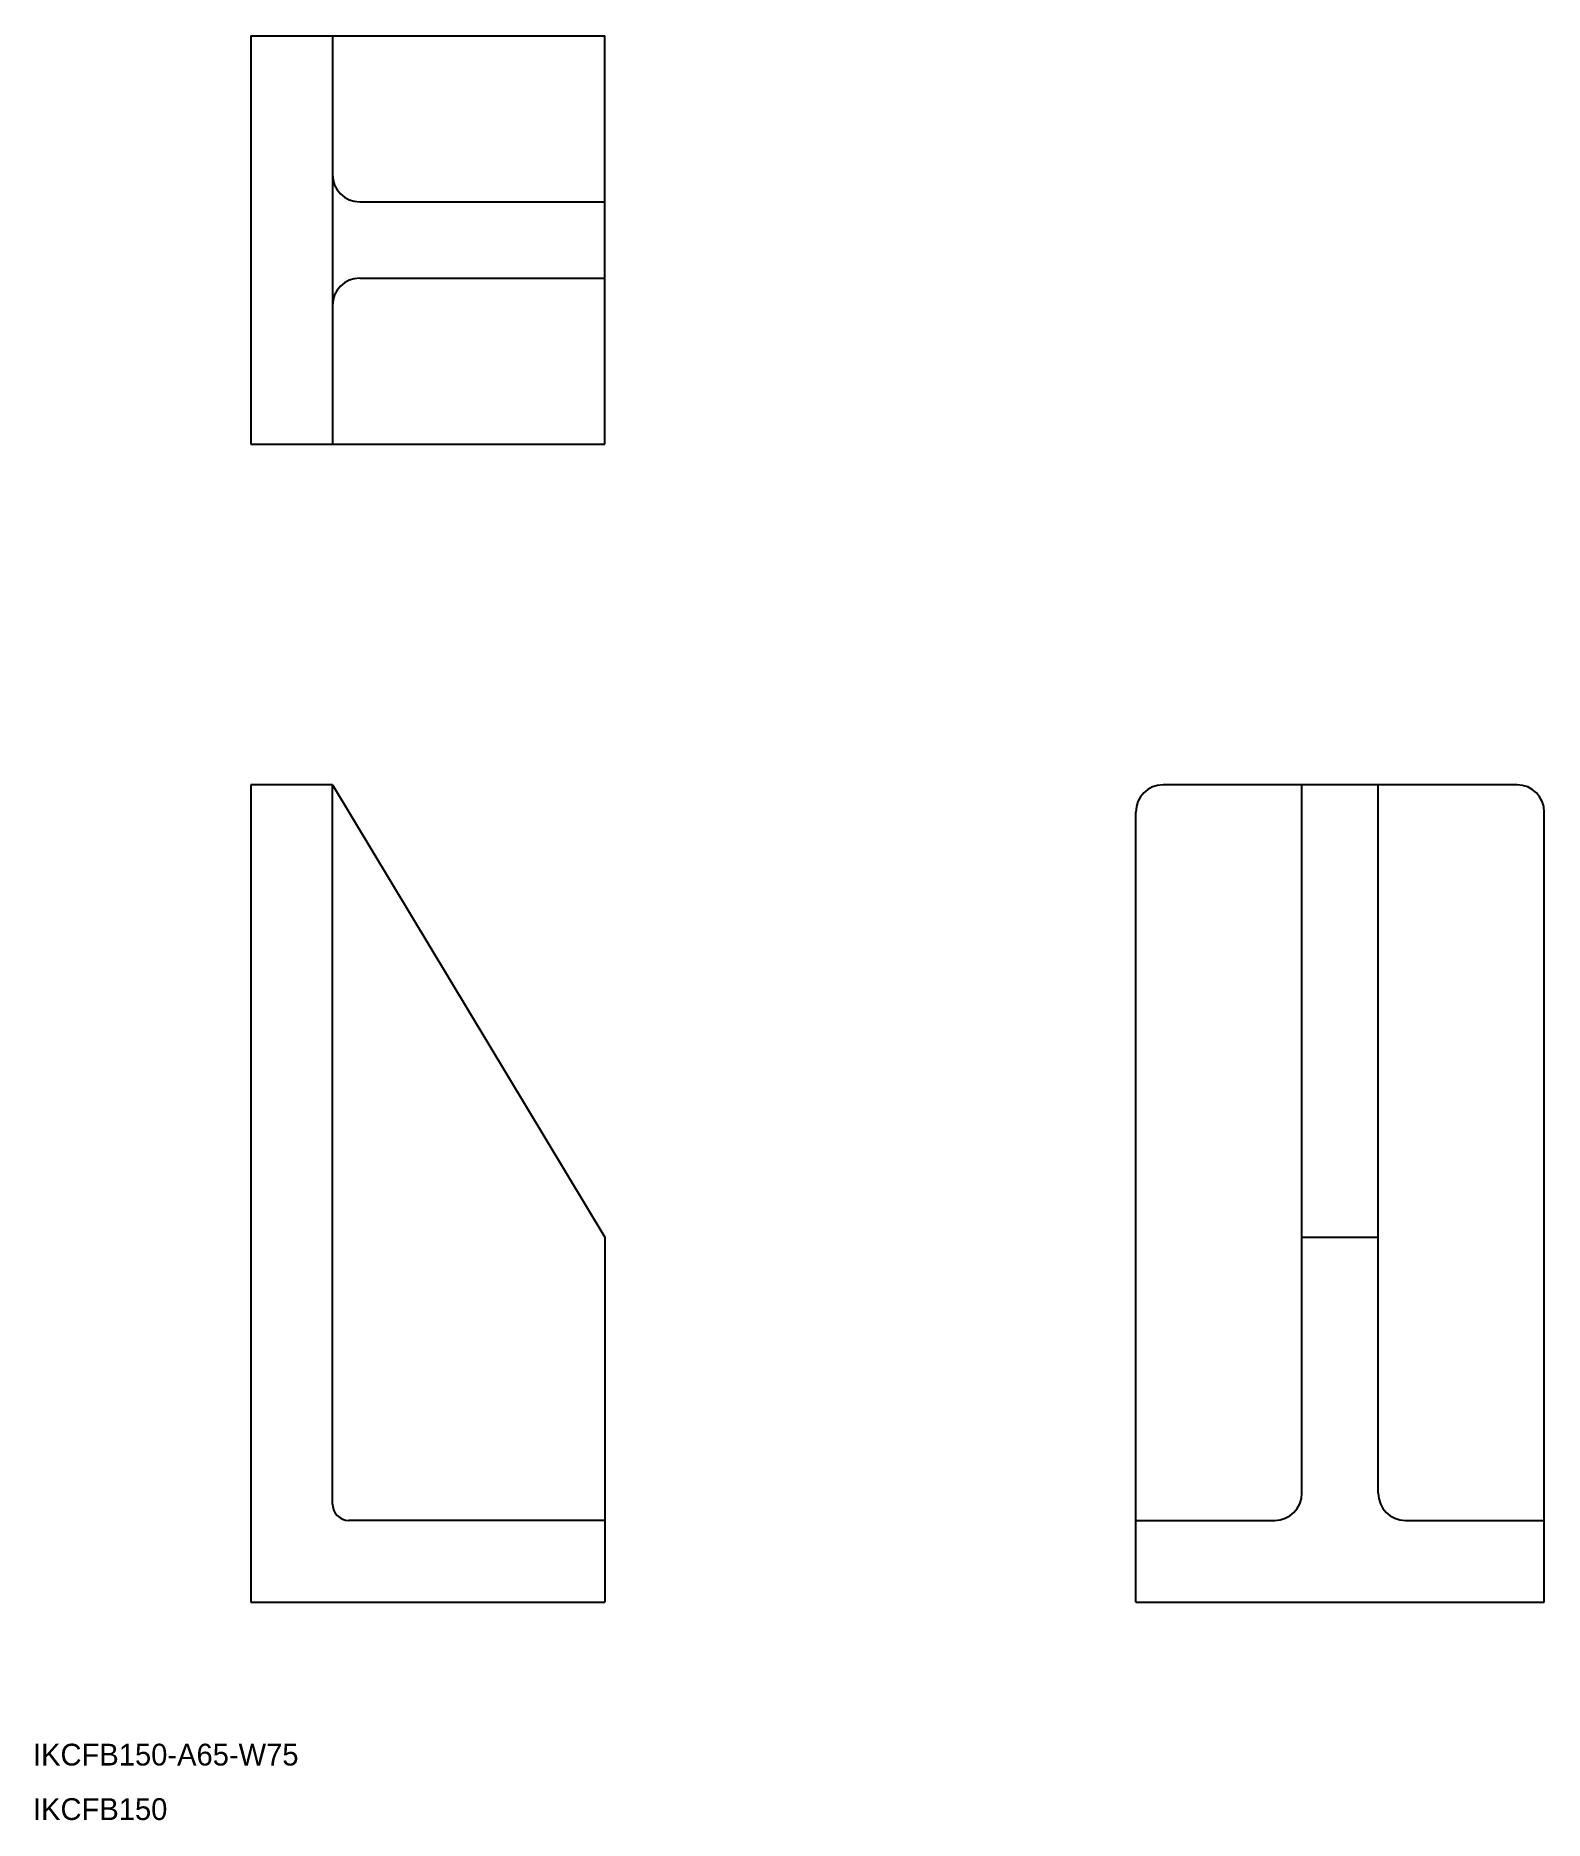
# Model space of a CAD drawing. Extents: x 21 to 298, y 163 to 490.
import ezdxf

# ---------------------------------------------------------------- set-up
doc = ezdxf.new("R2010")
doc.units = 0
doc.layers.get('0').update_dxf_attribs({"linetype": 'CONTINUOUS'})

msp = doc.modelspace()

# ---------------------------------------------------------------- linework, layer by layer
at = {"color": 7, "linetype": 'CONTINUOUS'}
for p, q in [((60.5, 490.1), (125.5, 490.1)), ((60.5, 490.1), (60.5, 415.1)), ((75.5, 490.1), (75.5, 415.1)), ((125.5, 415.1), (125.5, 490.1)), ((80.5, 459.6), (125.5, 459.6)), ((80.5, 445.6), (125.5, 445.6)), ((60.5, 415.1), (125.5, 415.1)), ((60.5, 352.6), (60.5, 202.6)), ((75.5, 352.6), (60.5, 352.6)), ((75.5, 352.6), (125.5, 269.55)), ((75.5, 220.6), (75.5, 352.6)), ((293, 352.6), (228, 352.6)), ((253.5, 222.6), (253.5, 352.6)), ((267.5, 222.6), (267.5, 352.6)), ((223, 202.6), (223, 347.6)), ((298, 202.6), (298, 347.6)), ((125.5, 269.55), (125.5, 202.6)), ((253.5, 269.55), (267.5, 269.55)), ((125.5, 217.6), (78.5, 217.6)), ((223, 217.6), (248.5, 217.6)), ((272.5, 217.6), (298, 217.6)), ((60.5, 202.6), (125.5, 202.6)), ((223, 202.6), (298, 202.6))]:
    msp.add_line(p, q, dxfattribs=at)
for centre, radius, start, end in [((80.5, 464.6), 5, 180, 270), ((80.5, 440.6), 5, 90, 180), ((228, 347.6), 5, 90, 180), ((293, 347.6), 5, 0, 90), ((78.5, 220.6), 3, 180, 270), ((248.5, 222.6), 5, 270, 0), ((272.5, 222.6), 5, 180, 270)]:
    msp.add_arc(centre, radius, start, end, dxfattribs=at)

# ---------------------------------------------------------------- texts
for s, p in [('IKCFB150-A65-W75', (20.5, 172.6)), ('IKCFB150', (20.5, 162.6))]:
    msp.add_text(s, height=4, dxfattribs=at).set_placement(p)

doc.saveas('drawing.dxf')
